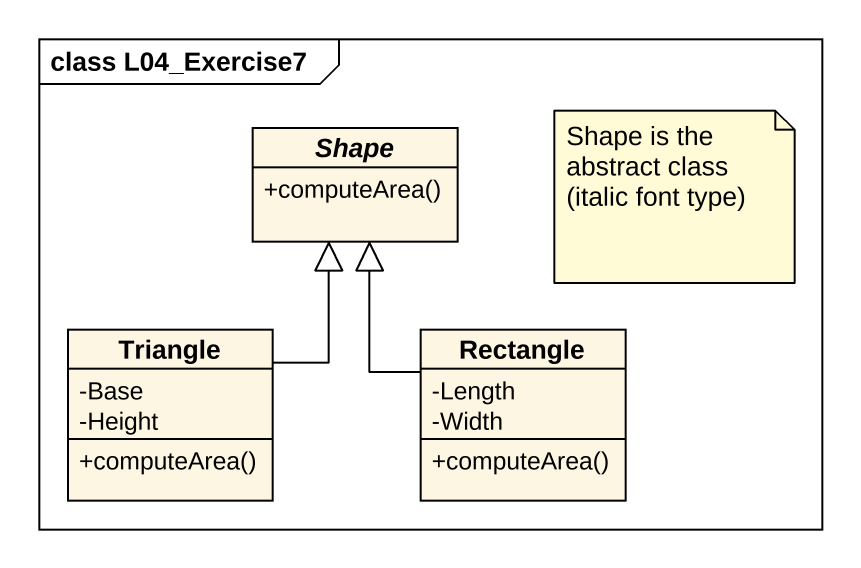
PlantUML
@startuml
mainframe class L04_Exercise7
hide circle
hide empty members
skinparam classAttributeIconSize 0
abstract class Shape {
  +computeArea()
}
class Triangle {
  -Base
  -Height
  +computeArea()
}
class "Rectangle" as Rectangle_ {
  -Length
  -Width
  +computeArea()
}
Triangle -up-|> Shape
Rectangle_ -up-|> Shape
note as N1
  Shape is the abstract class (italic font type)
end note
@enduml
